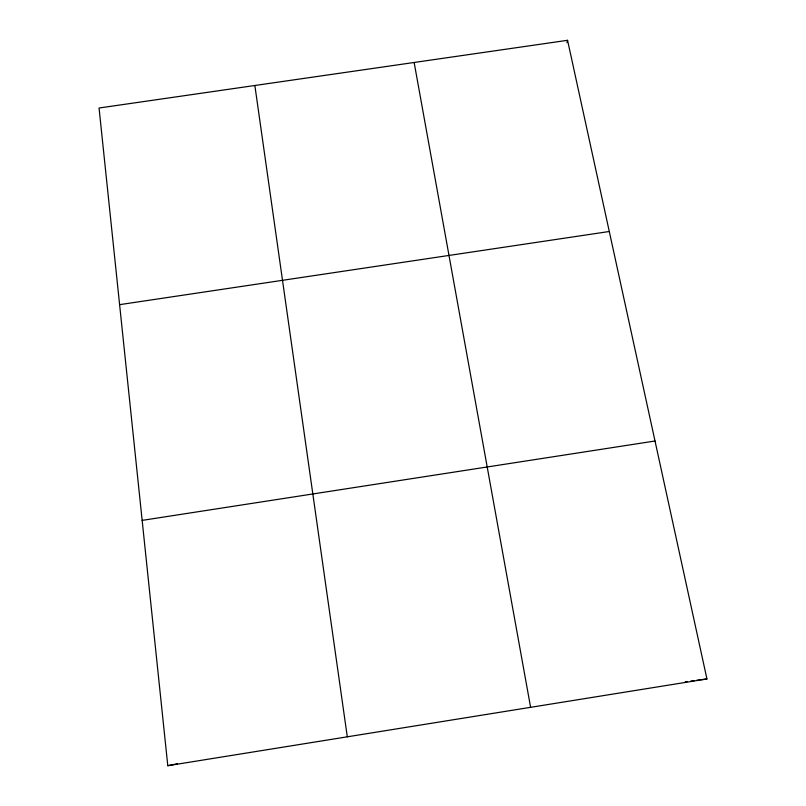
<?xml version="1.0" encoding="UTF-8"?>
<svg xmlns="http://www.w3.org/2000/svg" width="806" height="806" viewBox="0 0 806 806"><rect width="100%" height="100%" fill="white"/><g stroke="black" fill="none" stroke-linecap="round" stroke-linejoin="round"><path stroke-width="1.21" d="M566.961 42.688L567.565 40.3L99.057 108.014L167.789 765.7L706.943 678.954L567.565 40.3M167.789 765.7L177.33 763.776M142.148 520.384L655.016 441.003M119.61 304.658L609.286 231.493M685.231 681.795L687.468 681.503M690.833 681.06L694.218 680.617M696.555 680.314L700.061 679.851M701.21 679.7L706.943 678.954M414.143 62.475L530.61 707.325M254.857 85.496L347.295 736.815"/></g></svg>
